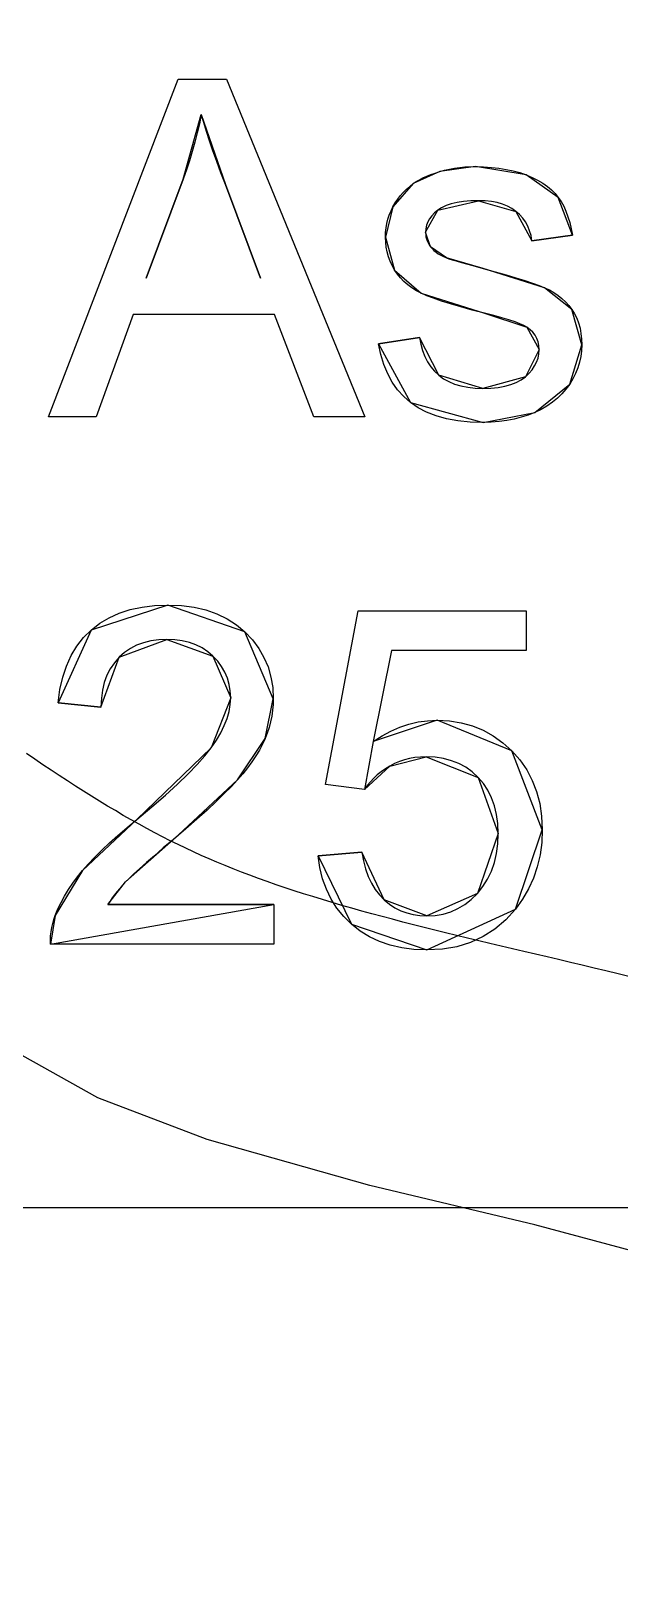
# Model space of a CAD drawing. Header units: millimetres. Extents: x -600 to 1200, y -204 to 1404.
# Drawn here: x 395.4 to 445.3, y 989.3 to 1121 of the extents above; entities that cross this region are included whole.
import ezdxf

# ---------------------------------------------------------------- set-up
doc = ezdxf.new("R2010")
doc.units = ezdxf.units.MM
doc.layers.get('0').update_dxf_attribs({"linetype": 'CONTINUOUS'})
doc.layers.add('EASEMENT', color=7, linetype='CONTINUOUS')
doc.layers.add('POND', color=7, linetype='CONTINUOUS')

msp = doc.modelspace()

# ---------------------------------------------------------------- linework, layer by layer
at = {"color": 7}
for points in [[(0, 1200), (798.26, 1200), (798.26, 1021.25), (0, 1021.25), (0, 1200)], [(396.86, 1088.28), (407.85, 1116.91), (411.93, 1116.91), (423.65, 1088.28), (419.34, 1088.28), (416, 1096.95), (404.02, 1096.95), (400.88, 1088.28), (396.86, 1088.28)], [(409.8, 1113.91), (409.64, 1113.12), (409.46, 1112.34), (409.25, 1111.55), (409.03, 1110.77), (408.79, 1109.99), (408.54, 1109.21), (408.26, 1108.44), (409.8, 1113.91)], [(411.84, 1107.97), (411.46, 1108.97), (411.11, 1109.93), (410.79, 1110.83), (410.5, 1111.68), (410.24, 1112.47), (410.01, 1113.22), (409.8, 1113.91), (411.84, 1107.97)], [(409.8, 1113.91), (409.8, 1113.91)], [(427.77, 1108.05), (428.02, 1108.22), (428.29, 1108.38), (428.59, 1108.53), (428.91, 1108.68), (429.25, 1108.82), (429.62, 1108.95), (430.01, 1109.07), (427.77, 1108.05)], [(430.01, 1109.07), (430.42, 1109.18), (430.84, 1109.28), (431.26, 1109.36), (431.7, 1109.42), (432.14, 1109.46), (432.59, 1109.48), (433.05, 1109.49), (430.01, 1109.07)], [(430.01, 1109.07), (430.01, 1109.07)], [(433.05, 1109.49), (433.05, 1109.49)], [(433.05, 1109.49), (433.73, 1109.48), (434.39, 1109.43), (435.03, 1109.36), (435.64, 1109.26), (436.23, 1109.13), (436.79, 1108.98), (437.33, 1108.79), (433.05, 1109.49)], [(437.33, 1108.79), (437.33, 1108.79)], [(437.33, 1108.79), (437.84, 1108.58), (438.31, 1108.35), (438.74, 1108.09), (439.13, 1107.82), (439.48, 1107.53), (439.79, 1107.22), (440.06, 1106.88), (437.33, 1108.79)], [(408.26, 1108.44), (405.12, 1100.04), (408.26, 1108.44)], [(414.82, 1100.04), (411.84, 1107.97), (411.84, 1107.97), (414.82, 1100.04)], [(426.04, 1106.08), (426.24, 1106.41), (426.45, 1106.73), (426.67, 1107.02), (426.92, 1107.3), (427.19, 1107.57), (427.47, 1107.82), (427.77, 1108.05), (426.04, 1106.08)], [(427.77, 1108.05), (427.77, 1108.05)], [(425.41, 1103.52), (425.42, 1103.91), (425.46, 1104.29), (425.53, 1104.67), (425.62, 1105.03), (425.73, 1105.39), (425.88, 1105.74), (426.04, 1106.08), (425.41, 1103.52)], [(426.04, 1106.08), (426.04, 1106.08)], [(433.3, 1106.6), (432.64, 1106.59), (432.03, 1106.54), (431.48, 1106.45), (430.99, 1106.34), (430.55, 1106.19), (430.17, 1106.01), (429.84, 1105.8), (433.3, 1106.6)], [(436.47, 1105.7), (436.13, 1105.94), (435.76, 1106.14), (435.34, 1106.31), (434.89, 1106.44), (434.4, 1106.53), (433.87, 1106.58), (433.3, 1106.6), (436.47, 1105.7)], [(433.3, 1106.6), (433.3, 1106.6)], [(440.06, 1106.88), (440.06, 1106.88)], [(440.06, 1106.88), (440.3, 1106.53), (440.52, 1106.13), (440.71, 1105.71), (440.88, 1105.25), (441.04, 1104.76), (441.16, 1104.23), (441.27, 1103.67), (440.06, 1106.88)], [(429.84, 1105.8), (429.57, 1105.57), (429.34, 1105.32), (429.15, 1105.06), (429, 1104.8), (428.89, 1104.52), (428.83, 1104.23), (428.81, 1103.93), (429.84, 1105.8)], [(429.84, 1105.8), (429.84, 1105.8)], [(437.83, 1103.2), (437.75, 1103.65), (437.63, 1104.06), (437.47, 1104.45), (437.27, 1104.8), (437.04, 1105.13), (436.78, 1105.43), (436.47, 1105.7), (437.83, 1103.2)], [(436.47, 1105.7), (436.47, 1105.7)], [(426.18, 1100.73), (425.98, 1101.1), (425.8, 1101.47), (425.66, 1101.86), (425.55, 1102.26), (425.47, 1102.67), (425.43, 1103.09), (425.41, 1103.52), (426.18, 1100.73)], [(425.41, 1103.52), (425.41, 1103.52)], [(428.81, 1103.93), (428.81, 1103.93)], [(428.81, 1103.93), (428.82, 1103.73), (428.84, 1103.55), (428.89, 1103.36), (428.95, 1103.19), (429.03, 1103.02), (429.12, 1102.85), (429.24, 1102.7), (428.81, 1103.93)], [(441.27, 1103.67), (437.83, 1103.2), (437.83, 1103.2), (441.27, 1103.67)], [(429.24, 1102.7), (429.24, 1102.7)], [(429.24, 1102.7), (429.37, 1102.54), (429.52, 1102.39), (429.7, 1102.25), (429.89, 1102.11), (430.1, 1101.99), (430.33, 1101.87), (430.59, 1101.76), (429.24, 1102.7)], [(430.59, 1101.76), (430.59, 1101.76)], [(430.59, 1101.76), (430.78, 1101.69), (431.05, 1101.6), (431.41, 1101.5), (431.86, 1101.37), (432.39, 1101.22), (433, 1101.05), (433.69, 1100.86), (430.59, 1101.76)], [(433.69, 1100.86), (433.69, 1100.86)], [(433.69, 1100.86), (434.71, 1100.58), (435.64, 1100.32), (436.47, 1100.07), (437.22, 1099.84), (437.87, 1099.62), (438.43, 1099.42), (438.9, 1099.23), (433.69, 1100.86)], [(428.45, 1098.76), (428.04, 1098.97), (427.65, 1099.21), (427.3, 1099.47), (426.98, 1099.75), (426.68, 1100.06), (426.42, 1100.38), (426.18, 1100.73), (428.45, 1098.76)], [(426.18, 1100.73), (426.18, 1100.73)], [(433.81, 1097.07), (432.75, 1097.34), (431.79, 1097.61), (430.93, 1097.86), (430.16, 1098.1), (429.49, 1098.33), (428.92, 1098.55), (428.45, 1098.76), (433.81, 1097.07)], [(428.45, 1098.76), (428.45, 1098.76)], [(438.9, 1099.23), (438.9, 1099.23)], [(438.9, 1099.23), (439.3, 1099.04), (439.69, 1098.82), (440.04, 1098.58), (440.37, 1098.31), (440.68, 1098.03), (440.96, 1097.72), (441.21, 1097.38), (438.9, 1099.23)], [(437.4, 1095.88), (437.15, 1096.02), (436.81, 1096.17), (436.39, 1096.33), (435.87, 1096.5), (435.27, 1096.68), (434.59, 1096.87), (433.81, 1097.07), (437.4, 1095.88)], [(433.81, 1097.07), (433.81, 1097.07)], [(441.21, 1097.38), (441.21, 1097.38)], [(441.21, 1097.38), (441.43, 1097.02), (441.62, 1096.64), (441.78, 1096.24), (441.9, 1095.81), (441.98, 1095.35), (442.03, 1094.88), (442.05, 1094.38), (441.21, 1097.38)], [(438.44, 1094), (438.42, 1094.33), (438.35, 1094.64), (438.25, 1094.93), (438.1, 1095.2), (437.91, 1095.45), (437.68, 1095.67), (437.4, 1095.88), (438.44, 1094)], [(437.4, 1095.88), (437.4, 1095.88)], [(424.82, 1094.47), (428.3, 1095.02), (428.3, 1095.02), (424.82, 1094.47)], [(427.53, 1089.49), (426.96, 1090.01), (426.44, 1090.58), (425.99, 1091.23), (425.61, 1091.94), (425.28, 1092.72), (425.02, 1093.56), (424.82, 1094.47), (427.53, 1089.49)], [(428.3, 1095.02), (428.41, 1094.44), (428.55, 1093.91), (428.74, 1093.41), (428.98, 1092.95), (429.25, 1092.53), (429.57, 1092.15), (429.93, 1091.82), (428.3, 1095.02)], [(442.05, 1094.38), (442.03, 1093.88), (441.97, 1093.39), (441.86, 1092.91), (441.72, 1092.43), (441.53, 1091.97), (441.3, 1091.51), (441.03, 1091.06), (442.05, 1094.38)], [(442.05, 1094.38), (442.05, 1094.38)], [(437.27, 1091.69), (437.58, 1091.98), (437.84, 1092.28), (438.05, 1092.6), (438.22, 1092.93), (438.34, 1093.27), (438.41, 1093.63), (438.44, 1094), (437.27, 1091.69)], [(438.44, 1094), (438.44, 1094)], [(429.93, 1091.82), (429.93, 1091.82)], [(429.93, 1091.82), (430.34, 1091.52), (430.78, 1091.27), (431.27, 1091.07), (431.81, 1090.91), (432.39, 1090.79), (433.01, 1090.73), (433.67, 1090.7), (429.93, 1091.82)], [(433.67, 1090.7), (434.34, 1090.72), (434.95, 1090.78), (435.52, 1090.88), (436.03, 1091.03), (436.49, 1091.21), (436.91, 1091.43), (437.27, 1091.69), (433.67, 1090.7)], [(437.27, 1091.69), (437.27, 1091.69)], [(433.67, 1090.7), (433.67, 1090.7)], [(441.03, 1091.06), (440.71, 1090.64), (440.37, 1090.23), (439.98, 1089.86), (439.56, 1089.52), (439.1, 1089.2), (438.6, 1088.92), (438.07, 1088.66), (441.03, 1091.06)], [(441.03, 1091.06), (441.03, 1091.06)], [(433.69, 1087.81), (432.58, 1087.85), (431.54, 1087.95), (430.58, 1088.12), (429.7, 1088.36), (428.9, 1088.67), (428.17, 1089.05), (427.53, 1089.49), (433.69, 1087.81)], [(427.53, 1089.49), (427.53, 1089.49)], [(438.07, 1088.66), (437.5, 1088.44), (436.92, 1088.25), (436.32, 1088.09), (435.69, 1087.97), (435.05, 1087.88), (434.38, 1087.83), (433.69, 1087.81), (438.07, 1088.66)], [(433.69, 1087.81), (433.69, 1087.81)], [(438.07, 1088.66), (438.07, 1088.66)], [(400.47, 1070.22), (401.19, 1070.79), (401.99, 1071.26), (402.85, 1071.65), (403.78, 1071.95), (404.78, 1072.17), (405.84, 1072.3), (406.97, 1072.34), (400.47, 1070.22)], [(406.97, 1072.34), (406.97, 1072.34)], [(406.97, 1072.34), (408.12, 1072.3), (409.19, 1072.16), (410.19, 1071.92), (411.12, 1071.6), (411.98, 1071.18), (412.77, 1070.66), (413.5, 1070.06), (406.97, 1072.34)], [(423.63, 1056.7), (420.33, 1057.13), (423.11, 1071.84), (437.34, 1071.84), (437.34, 1068.48), (425.92, 1068.48), (424.38, 1060.78), (424.38, 1060.78), (423.63, 1056.7)], [(397.68, 1064.06), (397.82, 1065.18), (398.06, 1066.22), (398.37, 1067.17), (398.77, 1068.05), (399.25, 1068.86), (399.82, 1069.58), (400.47, 1070.22), (397.68, 1064.06)], [(400.47, 1070.22), (400.47, 1070.22)], [(406.89, 1069.43), (406.19, 1069.4), (405.53, 1069.31), (404.9, 1069.15), (404.32, 1068.94), (403.79, 1068.66), (403.29, 1068.31), (402.83, 1067.91), (406.89, 1069.43)], [(410.79, 1068), (410.35, 1068.38), (409.86, 1068.7), (409.34, 1068.96), (408.79, 1069.17), (408.19, 1069.32), (407.56, 1069.4), (406.89, 1069.43), (410.79, 1068)], [(406.89, 1069.43), (406.89, 1069.43)], [(413.5, 1070.06), (413.5, 1070.06)], [(413.5, 1070.06), (414.13, 1069.38), (414.67, 1068.66), (415.11, 1067.9), (415.46, 1067.09), (415.7, 1066.24), (415.85, 1065.34), (415.9, 1064.39), (413.5, 1070.06)], [(402.83, 1067.91), (402.43, 1067.45), (402.08, 1066.94), (401.8, 1066.39), (401.58, 1065.79), (401.42, 1065.14), (401.33, 1064.44), (401.29, 1063.69), (402.83, 1067.91)], [(402.83, 1067.91), (402.83, 1067.91)], [(412.29, 1064.47), (412.25, 1065.06), (412.16, 1065.61), (412.01, 1066.14), (411.8, 1066.65), (411.52, 1067.12), (411.19, 1067.57), (410.79, 1068), (412.29, 1064.47)], [(410.79, 1068), (410.79, 1068)], [(401.29, 1063.69), (397.68, 1064.06), (397.68, 1064.06), (401.29, 1063.69)], [(410.64, 1060.24), (411.08, 1060.88), (411.45, 1061.5), (411.75, 1062.12), (411.98, 1062.72), (412.15, 1063.31), (412.25, 1063.9), (412.29, 1064.47), (410.64, 1060.24)], [(412.29, 1064.47), (412.29, 1064.47)], [(415.9, 1064.39), (415.88, 1063.9), (415.84, 1063.42), (415.77, 1062.93), (415.67, 1062.45), (415.54, 1061.97), (415.38, 1061.49), (415.2, 1061.02), (415.9, 1064.39)], [(415.9, 1064.39), (415.9, 1064.39)], [(424.38, 1060.78), (425.12, 1061.26), (425.87, 1061.66), (426.63, 1061.99), (427.4, 1062.25), (428.19, 1062.43), (428.98, 1062.54), (429.79, 1062.58), (424.38, 1060.78)], [(429.79, 1062.58), (429.79, 1062.58)], [(429.79, 1062.58), (430.83, 1062.53), (431.83, 1062.37), (432.78, 1062.1), (433.69, 1061.73), (434.54, 1061.25), (435.35, 1060.67), (436.11, 1059.98), (429.79, 1062.58)], [(404.34, 1054.18), (405.61, 1055.24), (406.76, 1056.24), (407.78, 1057.17), (408.68, 1058.03), (409.46, 1058.84), (410.11, 1059.57), (410.64, 1060.24), (404.34, 1054.18)], [(410.64, 1060.24), (410.64, 1060.24)], [(415.2, 1061.02), (414.98, 1060.54), (414.72, 1060.05), (414.42, 1059.56), (414.09, 1059.06), (413.72, 1058.55), (413.31, 1058.04), (412.86, 1057.52), (415.2, 1061.02)], [(415.2, 1061.02), (415.2, 1061.02)], [(436.11, 1059.98), (436.11, 1059.98)], [(436.11, 1059.98), (436.8, 1059.21), (437.38, 1058.37), (437.85, 1057.48), (438.22, 1056.53), (438.48, 1055.51), (438.64, 1054.44), (438.69, 1053.3), (436.11, 1059.98)], [(425.78, 1058.7), (425.4, 1058.47), (425.05, 1058.22), (424.72, 1057.96), (424.41, 1057.67), (424.13, 1057.36), (423.87, 1057.04), (423.63, 1056.7), (425.78, 1058.7)], [(428.85, 1059.47), (428.37, 1059.46), (427.9, 1059.41), (427.45, 1059.33), (427.01, 1059.22), (426.59, 1059.08), (426.18, 1058.91), (425.78, 1058.7), (428.85, 1059.47)], [(425.78, 1058.7), (425.78, 1058.7)], [(433.27, 1057.73), (432.77, 1058.2), (432.22, 1058.59), (431.63, 1058.91), (431, 1059.15), (430.32, 1059.33), (429.61, 1059.44), (428.85, 1059.47), (433.27, 1057.73)], [(428.85, 1059.47), (428.85, 1059.47)], [(412.86, 1057.52), (412.35, 1056.97), (411.75, 1056.36), (411.07, 1055.69), (410.29, 1054.97), (409.43, 1054.2), (408.48, 1053.37), (407.44, 1052.48), (412.86, 1057.52)], [(412.86, 1057.52), (412.86, 1057.52)], [(434.96, 1052.99), (434.93, 1053.82), (434.82, 1054.6), (434.65, 1055.33), (434.41, 1056.01), (434.1, 1056.64), (433.72, 1057.21), (433.27, 1057.73), (434.96, 1052.99)], [(433.27, 1057.73), (433.27, 1057.73)], [(399.74, 1049.84), (400.22, 1050.39), (400.76, 1050.96), (401.36, 1051.56), (402.02, 1052.18), (402.73, 1052.82), (403.51, 1053.49), (404.34, 1054.18), (399.74, 1049.84)], [(404.34, 1054.18), (404.34, 1054.18)], [(407.44, 1052.48), (406.58, 1051.76), (405.82, 1051.1), (405.15, 1050.52), (404.57, 1050), (404.08, 1049.56), (403.68, 1049.18), (403.38, 1048.88), (407.44, 1052.48)], [(407.44, 1052.48), (407.44, 1052.48)], [(433.2, 1047.91), (433.67, 1048.48), (434.06, 1049.11), (434.39, 1049.78), (434.64, 1050.51), (434.82, 1051.28), (434.93, 1052.11), (434.96, 1052.99), (433.2, 1047.91)], [(434.96, 1052.99), (434.96, 1052.99)], [(438.69, 1053.3), (438.65, 1052.21), (438.51, 1051.17), (438.28, 1050.16), (437.95, 1049.2), (437.54, 1048.29), (437.03, 1047.41), (436.43, 1046.58), (438.69, 1053.3)], [(438.69, 1053.3), (438.69, 1053.3)], [(419.71, 1051.09), (423.4, 1051.41), (423.4, 1051.41), (419.71, 1051.09)], [(422.53, 1045.29), (421.87, 1045.95), (421.29, 1046.66), (420.8, 1047.43), (420.4, 1048.26), (420.08, 1049.15), (419.85, 1050.09), (419.71, 1051.09), (422.53, 1045.29)], [(423.4, 1051.41), (423.54, 1050.66), (423.72, 1049.98), (423.95, 1049.34), (424.22, 1048.76), (424.54, 1048.24), (424.9, 1047.77), (425.3, 1047.35), (423.4, 1051.41)], [(397.42, 1046.04), (397.65, 1046.59), (397.91, 1047.14), (398.2, 1047.68), (398.53, 1048.23), (398.9, 1048.77), (399.3, 1049.31), (399.74, 1049.84), (397.42, 1046.04)], [(399.74, 1049.84), (399.74, 1049.84)], [(403.38, 1048.88), (403.13, 1048.61), (402.89, 1048.33), (402.67, 1048.06), (402.45, 1047.79), (402.25, 1047.52), (402.07, 1047.25), (401.89, 1046.97), (403.38, 1048.88)], [(403.38, 1048.88), (403.38, 1048.88)], [(415.94, 1046.97), (415.94, 1043.59), (397.01, 1043.59), (397.01, 1043.59), (415.94, 1046.97)], [(401.89, 1046.97), (415.94, 1046.97), (401.89, 1046.97)], [(425.3, 1047.35), (425.3, 1047.35)], [(425.3, 1047.35), (425.74, 1046.99), (426.21, 1046.69), (426.7, 1046.44), (427.21, 1046.25), (427.75, 1046.11), (428.32, 1046.02), (428.91, 1046), (425.3, 1047.35)], [(428.91, 1046), (429.62, 1046.04), (430.29, 1046.15), (430.94, 1046.35), (431.55, 1046.62), (432.13, 1046.97), (432.68, 1047.4), (433.2, 1047.91), (428.91, 1046)], [(433.2, 1047.91), (433.2, 1047.91)], [(397.01, 1043.59), (397.01, 1043.95), (397.03, 1044.31), (397.07, 1044.66), (397.13, 1045.01), (397.21, 1045.36), (397.3, 1045.7), (397.42, 1046.04), (397.01, 1043.59)], [(397.42, 1046.04), (397.42, 1046.04)], [(436.43, 1046.58), (435.6, 1045.66), (434.69, 1044.88), (433.7, 1044.24), (432.62, 1043.74), (431.47, 1043.39), (430.23, 1043.18), (428.91, 1043.11), (436.43, 1046.58)], [(428.91, 1046), (428.91, 1046)], [(436.43, 1046.58), (436.43, 1046.58)], [(428.91, 1043.11), (427.82, 1043.15), (426.79, 1043.28), (425.82, 1043.51), (424.91, 1043.82), (424.06, 1044.22), (423.26, 1044.71), (422.53, 1045.29), (428.91, 1043.11)], [(422.53, 1045.29), (422.53, 1045.29)], [(428.91, 1043.11), (428.91, 1043.11)]]:
    msp.add_lwpolyline(points, dxfattribs=at)
at = {"layer": 'EASEMENT', "color": 7, "linetype": 'CONTINUOUS'}
msp.add_lwpolyline([(446.14, 1040.83), (445.12, 1041.08), (444.1, 1041.33), (443.09, 1041.57), (442.09, 1041.81), (441.09, 1042.05), (440.09, 1042.29), (439.11, 1042.52), (438.12, 1042.75), (437.15, 1042.98), (436.18, 1043.21), (435.22, 1043.44), (434.26, 1043.67), (433.31, 1043.89), (432.37, 1044.12), (431.44, 1044.34), (430.51, 1044.57), (429.59, 1044.8), (428.68, 1045.02), (427.78, 1045.25), (426.89, 1045.48), (426, 1045.71), (425.13, 1045.94), (424.26, 1046.18), (423.4, 1046.41), (422.56, 1046.65), (421.72, 1046.89), (420.89, 1047.13), (420.07, 1047.38), (419.26, 1047.63), (418.47, 1047.88), (417.68, 1048.13), (416.91, 1048.39), (416.14, 1048.64), (415.39, 1048.91), (414.65, 1049.17), (413.92, 1049.44), (413.2, 1049.71), (412.5, 1049.99), (411.81, 1050.27), (411.13, 1050.55), (410.46, 1050.84), (409.8, 1051.13), (409.15, 1051.42), (408.49, 1051.73), (407.83, 1052.05), (407.17, 1052.37), (406.51, 1052.71), (405.85, 1053.05), (405.19, 1053.41), (404.52, 1053.77), (403.86, 1054.14), (403.19, 1054.52), (402.52, 1054.92), (401.85, 1055.31), (401.17, 1055.72), (400.49, 1056.14), (399.81, 1056.56), (399.13, 1057), (398.45, 1057.44), (397.76, 1057.89), (397.07, 1058.35), (396.38, 1058.81), (395.68, 1059.28), (394.98, 1059.76)], dxfattribs=at)
at = {"layer": 'POND', "color": 7}
msp.add_lwpolyline([(468.48, 852.65), (474.07, 863.69), (480.67, 875.8), (486.99, 887.94), (491.4, 897.88), (496.34, 913.46), (498.75, 927), (499.52, 940.94), (498.89, 952.43), (495.79, 969.48), (491.07, 983.01), (484.29, 994.97), (477.39, 1002.77), (464.28, 1011.36), (451.66, 1016.17), (438.07, 1019.82), (424.09, 1023.16), (410.31, 1027.05), (401.04, 1030.58), (385.34, 1039.33)], dxfattribs=at)

doc.saveas('drawing.dxf')
